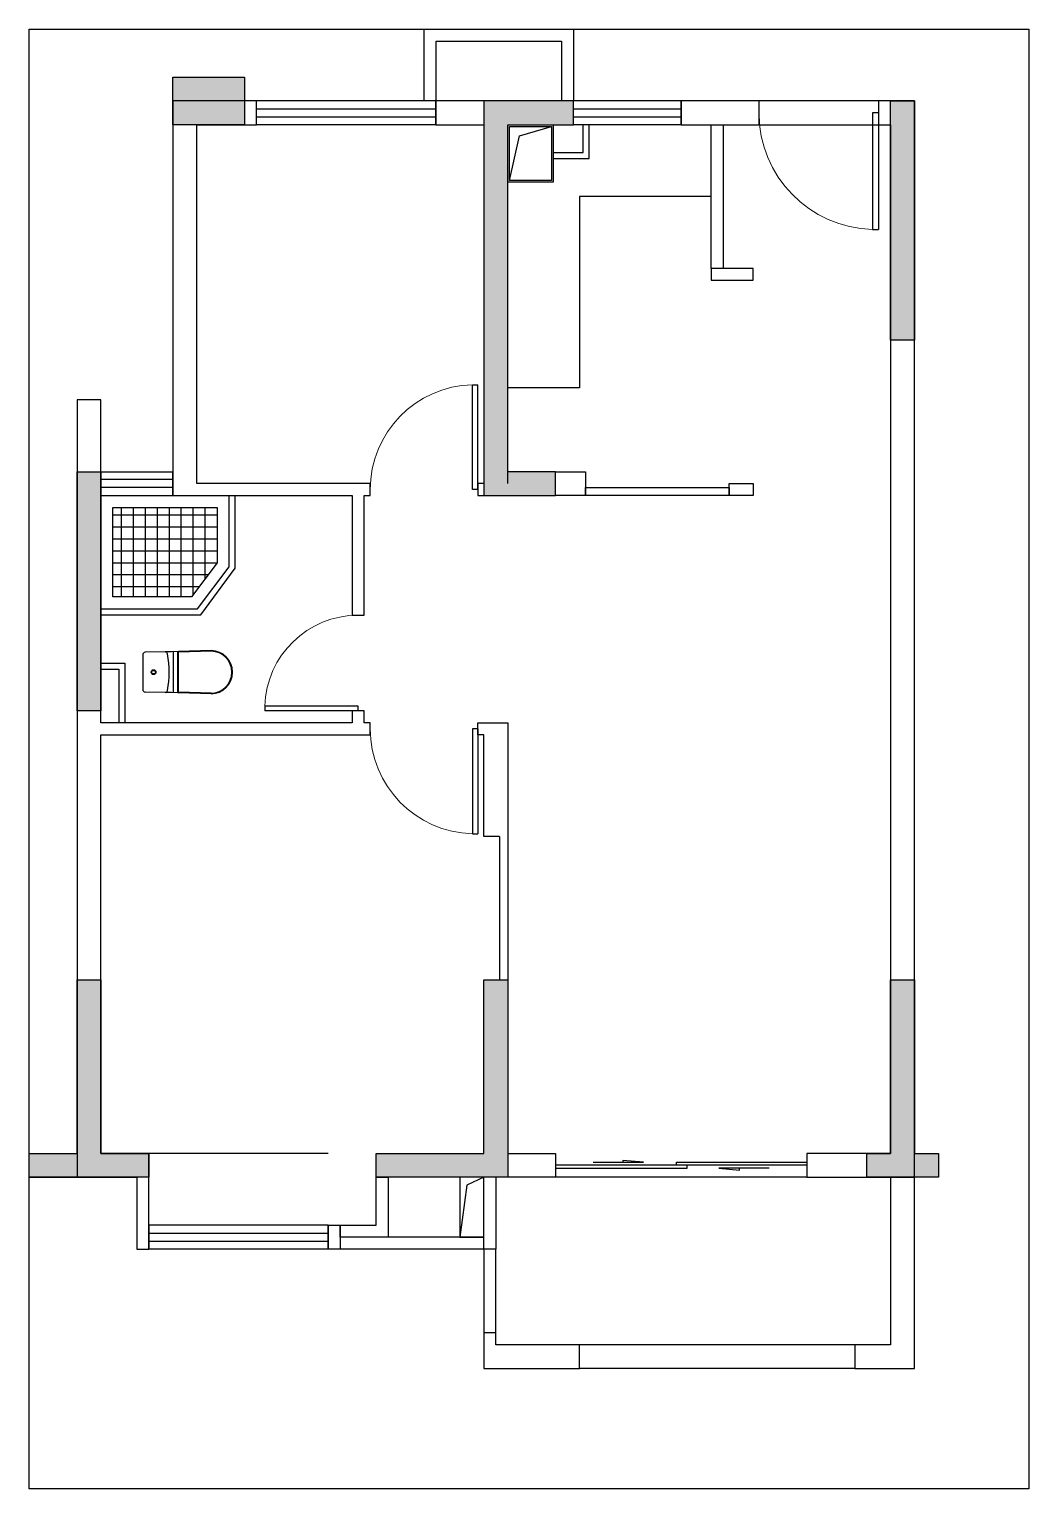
# Model space of a CAD drawing. Header units: millimetres. Extents: x -133666 to 880576, y -269375 to 86941.
# Drawn here: x -27305 to -18950, y -182736 to -170531 of the extents above; entities that cross this region are included whole.
import ezdxf

# ---------------------------------------------------------------- set-up
doc = ezdxf.new("R2010")
doc.units = ezdxf.units.MM
doc.header["$LTSCALE"] = 1000
doc.layers.get('0').update_dxf_attribs({"linetype": 'CONTINUOUS'})
doc.layers.get('Defpoints').update_dxf_attribs({"color": 6, "linetype": 'CONTINUOUS'})
for name, color, linetype in [('A-area', 23, 'CONTINUOUS'), ('A-Lvtry', 5, 'CONTINUOUS'), ('A-洞口', 105, 'CONTINUOUS'), ('A-烟气道', 105, 'CONTINUOUS'), ('A-看线', 105, 'CONTINUOUS'), ('AE-FLOR', 151, 'CONTINUOUS'), ('PUB_HATCH', 8, 'CONTINUOUS'), ('PUB_TEXT', 7, 'CONTINUOUS'), ('WALL', 2, 'CONTINUOUS'), ('WINDOW', 4, 'CONTINUOUS'), ('剪力墙', 6, 'CONTINUOUS'), ('栏杆', 142, 'CONTINUOUS')]:
    doc.layers.add(name, color=color, linetype=linetype)

# ---------------------------------------------------------------- blocks, each defined once
blk = doc.blocks.new('A3ktsjw')
at = {"layer": '栏杆'}
for points in [[(-26114, 169535), (-26114, 170135), (-24864, 170135), (-24864, 169535)], [(-26014, 169535), (-26014, 170035), (-24964, 170035), (-24964, 169535)]]:
    blk.add_lwpolyline(points, dxfattribs=at)
blk = doc.blocks.new('$DorLib2D$00000131')
at = {"color": 0, "linetype": 'Continuous'}
for p, q in [((0.15, 0.125), (0.2319, 0.1973)), ((0.2319, 0.1973), (0.2319, 0.125)), ((-0.5, 0.125), (-0.5, 0)), ((0.0192, 0.125), (-0.5, 0.125)), ((0.0192, 0), (0.0192, 0.125)), ((0.35, 0.125), (0.15, 0.125)), ((-0.5, 0), (0.0192, 0)), ((-0.024, 0), (0.5, 0)), ((-0.024, -0.125), (-0.024, 0)), ((0.5, 0), (0.5, -0.125)), ((-0.35, -0.125), (-0.15, -0.125)), ((-0.2319, -0.1973), (-0.2319, -0.125)), ((-0.15, -0.125), (-0.2319, -0.1973)), ((0.5, -0.125), (-0.024, -0.125))]:
    blk.add_line(p, q, dxfattribs=at)
blk = doc.blocks.new('$TCHSYS$WIN2D')
for p, q in [((-0.5, 0.5), (0.5, 0.5)), ((-0.5, 0.5), (-0.5, -0.5)), ((0.5, 0.5), (0.5, -0.5)), ((0.5, 0.1667), (-0.5, 0.1667)), ((0.5, -0.1667), (-0.5, -0.1667)), ((-0.5, -0.5), (0.5, -0.5))]:
    blk.add_line(p, q)
blk = doc.blocks.new('$DorLib2D$00000001')
for p, q in [((0.45, 0.975), (0.5, 0.975)), ((0.45, 0), (0.45, 0.975)), ((0.5, 0), (0.5, 0.975)), ((0.5, 0), (0.45, 0))]:
    blk.add_line(p, q)
at = {"lineweight": 13}
blk.add_arc((0.475, 0), 0.975, 91.4693, 180, dxfattribs=at)
blk = doc.blocks.new('A$C2EEA3612')
at = {"linetype": 'Continuous'}
for p, q in [((-180, 570), (-173, 300)), ((-175, 570), (-168, 300)), ((175, 570), (168, 300)), ((180, 570), (173, 300)), ((-173, 300), (-171, 240)), ((-172, 255), (172, 255)), ((-163, 295), (163, 295)), ((-163, 290), (163, 290)), ((173, 300), (171, 240)), ((-171, 240), (-169, 187)), ((-169, 187), (-166, 19)), ((169, 187), (166, 19)), ((171, 240), (169, 187)), ((-146, 0), (146, 0))]:
    blk.add_line(p, q, dxfattribs=at)
for radius in [20, 15]:
    blk.add_circle((0, 90), radius, dxfattribs=at)
for centre, radius, start, end in [((0, 570), 180, 0, 180), ((0, 570), 175, 0, 180), ((-163, 300), 10, 181.7534, 270), ((-163, 300), 5, 181.7534, 270), ((163, 300), 5, 270, 358.2466), ((163, 300), 10, 270, 358.2466), ((-149, 187), 20, 99.8557, 181.7534), ((0, -673), 893, 80.1443, 99.8557), ((149, 187), 20, 358.2466, 80.1443), ((-146, 20), 20, 181.7534, 270), ((146, 20), 20, 270, 358.2466)]:
    blk.add_arc(centre, radius, start, end, dxfattribs=at)
blk = doc.blocks.new('g3wr')
at = {"color": 251}
blk.add_wipeout([(92376, 176270), (92376, 176416), (92376, 176562), (92382, 176575), (92396, 176582), (92459, 176583), (92576, 176581), (92666, 176589), (92736, 176588), (92946, 176596), (92946, 176591), (93057, 176558), (93057, 176558), (93126, 176416), (93076, 176298), (92946, 176236), (92831, 176244), (92676, 176243), (92576, 176251), (92396, 176250)], dxfattribs=at)
at = {"xscale": -1, "rotation": 270}
blk.add_blockref('A$C2EEA3612', (92376, 176416), dxfattribs=at)

msp = doc.modelspace()

# ---------------------------------------------------------------- hatches: boundary and pattern name
at = {"layer": 'PUB_HATCH'}
for points in [[(-26104.8, -170931.2), (-25504.8, -170931.2), (-25504.8, -171331.2), (-26104.8, -171331.2)], [(-22904.8, -174231.2), (-23304.8, -174231.2), (-23304.8, -171331.2), (-22754.8, -171331.2), (-22754.8, -171131.2), (-23504.8, -171131.2), (-23504.8, -174431.2), (-23304.8, -174431.2), (-22904.8, -174431.2)], [(-20104.8, -171131.2), (-19904.8, -171131.2), (-19904.8, -173131.2), (-20104.8, -173131.2), (-20104.8, -171331.2)], [(-26904.8, -174231.2), (-26704.8, -174231.2), (-26704.8, -176231.2), (-26904.8, -176231.2), (-26904.8, -174431.2)], [(-27304.8, -180131.2), (-27304.8, -179931.2), (-26904.8, -179931.2), (-26904.8, -178481.2), (-26704.8, -178481.2), (-26704.8, -179931.2), (-26304.8, -179931.2), (-26304.8, -180131.2)], [(-23504.8, -179931.2), (-23504.8, -178481.2), (-23304.8, -178481.2), (-23304.8, -180131.2), (-24404.8, -180131.2), (-24404.8, -179931.2)], [(-20304.8, -180131.2), (-20304.8, -179931.2), (-20104.8, -179931.2), (-20104.8, -178481.2), (-19904.8, -178481.2), (-19904.8, -179931.2), (-19704.8, -179931.2), (-19704.8, -180131.2)]]:
    msp.add_hatch(color=256, dxfattribs=at).paths.add_polyline_path(points)
at = {"layer": 'PUB_TEXT'}
h = msp.add_hatch(dxfattribs=at)
h.set_pattern_fill('_USER', color=250, scale=100, double=1, pattern_type=0)
h.set_pattern_definition([(0, (-25733.32, -174992.39), (0, 100), []), (90, (-25733.32, -174992.39), (-100, 6e-15), [])])
h.paths.add_polyline_path([(-25733.3, -174531.2), (-25733.3, -174992.4), (-25948, -175279), (-26604.8, -175279), (-26604.8, -174531.2)])

# ---------------------------------------------------------------- linework, layer by layer
at = {"layer": 'A-Lvtry', "ltscale": 3}
msp.add_line((-22704.7, -173531.2), (-23304.8, -173531.2), dxfattribs=at)
for points in [[(-21604.8, -171931.2), (-22704.7, -171931.2), (-22704.7, -173531.2), (-22704.7, -173531.2)], [(-26704.8, -175429), (-25869.2, -175429), (-25583.3, -175039.2), (-25583.3, -174431.2)], [(-26704.8, -175379), (-25897.9, -175379), (-25633.3, -175025.7), (-25633.3, -174431.2)]]:
    msp.add_lwpolyline(points, dxfattribs=at)
at = {"layer": 'A-洞口'}
msp.add_lwpolyline([(-23704.8, -180131.2), (-23704.8, -180631.2), (-23504.8, -180631.2), (-23504.8, -180131.2)], close=True, dxfattribs=at)
msp.add_lwpolyline([(-23504.8, -180131.2), (-23647.7, -180197.1), (-23704.8, -180631.2)], dxfattribs=at)
at = {"layer": 'A-烟气道'}
for points in [[(-23304.8, -171331.2), (-22924.8, -171331.2), (-22924.8, -171811.2), (-23304.8, -171811.2)], [(-23289.8, -171346.2), (-22939.8, -171346.2), (-22939.8, -171796.2), (-23289.8, -171796.2)]]:
    msp.add_lwpolyline(points, close=True, dxfattribs=at)
msp.add_lwpolyline([(-23289.8, -171796.2), (-23206.9, -171423.4), (-22939.8, -171346.2)], dxfattribs=at)
at = {"layer": 'A-看线'}
msp.add_lwpolyline([(-24804.8, -179931.2), (-26304.8, -179931.2)], dxfattribs=at)
at = {"layer": 'AE-FLOR'}
for points in [[(-23504.8, -180731.2), (-23504.8, -181431.2)], [(-23404.8, -181431.2), (-23404.8, -180731.2)], [(-20404.8, -181531.2), (-22704.8, -181531.2)], [(-20404.8, -181731.2), (-22704.8, -181731.2)]]:
    msp.add_lwpolyline(points, dxfattribs=at)
at = {"layer": 'PUB_TEXT', "color": 250}
msp.add_lwpolyline([(-25733.3, -174531.2), (-25733.3, -174992.4), (-25948, -175279), (-26604.8, -175279), (-26604.8, -174531.2)], close=True, dxfattribs=at)
at = {"layer": 'WALL'}
for p, q in [((-21204.8, -171331.2), (-20204.8, -171331.2)), ((-23374.8, -177281.2), (-23374.8, -178481.2)), ((-23304.8, -177281.2), (-23304.8, -178481.2))]:
    msp.add_line(p, q, dxfattribs=at)
for points in [[(-25904.8, -174331.2), (-25904.8, -171331.2), (-25404.8, -171331.2), (-25404.8, -171131.2), (-26104.8, -171131.2), (-26104.8, -174431.2), (-24604.8, -174431.2), (-24604.8, -175431.2), (-24504.8, -175431.2), (-24504.8, -174431.2), (-24454.8, -174431.2), (-24454.8, -174331.2)], [(-21204.8, -171331.2), (-21204.8, -171131.2), (-21854.7, -171131.2), (-21854.7, -171131.2), (-21854.7, -171331.2)], [(-19904.8, -180031.2), (-19904.8, -171131.2), (-20204.8, -171131.2), (-20204.8, -171331.2), (-20104.8, -171331.2), (-20104.8, -179931.2), (-20804.8, -179931.2), (-20804.8, -180131.2), (-20104.8, -180131.2), (-20104.8, -181531.2), (-20404.8, -181531.2), (-20404.8, -181731.2), (-19904.8, -181731.2)], [(-21604.8, -171331.2), (-21504.8, -171331.2), (-21504.8, -172531.2), (-21604.8, -172531.2)], [(-21604.8, -172531.2), (-21604.8, -172631.2), (-21254.8, -172631.2), (-21254.8, -172531.2)], [(-22904.8, -174231.2), (-22654.8, -174231.2), (-22654.8, -174431.2), (-22904.8, -174431.2)], [(-24704.8, -180531.2), (-24404.8, -180531.2), (-24404.8, -180131.2), (-24304.8, -180131.2), (-24304.8, -180631.2), (-24704.8, -180631.2)], [(-24804.8, -180531.2), (-24704.8, -180531.2), (-24704.8, -180731.2), (-24804.8, -180731.2)], [(-23404.8, -181531.2), (-23404.8, -181431.2), (-23504.8, -181431.2), (-23504.8, -181731.2), (-22704.8, -181731.2), (-22704.8, -181531.2)]]:
    msp.add_lwpolyline(points, close=True, dxfattribs=at)
for points in [[(-23304.8, -174331.2), (-23304.8, -171331.2), (-22754.7, -171331.2), (-22754.7, -171131.2), (-23404.8, -171131.2), (-23904.8, -171131.2), (-23904.8, -171331.2), (-23504.8, -171331.2), (-23504.8, -174331.2), (-23554.8, -174331.2), (-23554.8, -174431.2), (-23404.8, -174431.2)], [(-22924.8, -171611.2), (-22624.8, -171611.2), (-22624.8, -171331.2)], [(-22924.8, -171561.2), (-22674.8, -171561.2), (-22674.8, -171331.2)], [(-26304.8, -180531.2), (-26304.8, -179931.2), (-26704.8, -179931.2), (-26704.8, -176431.2), (-24454.8, -176431.2), (-24454.8, -176331.2), (-24504.8, -176331.2), (-24504.8, -176231.2), (-24604.8, -176231.2), (-24604.8, -176331.2), (-26704.8, -176331.2), (-26704.8, -173631.2), (-26904.8, -173631.2), (-26904.8, -180131.2), (-26404.8, -180131.2), (-26404.8, -180731.2), (-26304.8, -180731.2), (-26304.8, -180531.2)], [(-26704.8, -175831.2), (-26504.8, -175831.2), (-26504.8, -176331.2)], [(-26704.8, -175881.2), (-26554.8, -175881.2), (-26554.8, -176331.2)], [(-23504.8, -177281.2), (-23504.8, -176431.2), (-23554.8, -176431.2), (-23554.8, -176331.2), (-23304.8, -176331.2), (-23304.8, -177281.2)], [(-23374.8, -177281.2), (-23504.8, -177281.2), (-23504.8, -177281.2)], [(-23304.8, -178481.2), (-23304.8, -179931.2), (-22904.8, -179931.2), (-22904.8, -180131.2), (-23404.8, -180131.2), (-23404.8, -180731.2), (-23504.8, -180731.2), (-23504.8, -180131.2), (-24404.8, -180131.2), (-24404.8, -180131.2), (-24404.8, -179931.2), (-24404.8, -179931.2), (-24404.8, -179931.2), (-23504.8, -179931.2), (-23504.8, -178481.2)], [(-23504.8, -178481.2), (-23374.8, -178481.2)]]:
    msp.add_lwpolyline(points, dxfattribs=at)
at = {"layer": 'WALL', "elevation": 0}
msp.add_lwpolyline([(-21454.8, -174331.2), (-21254.8, -174331.2), (-21254.8, -174431.2), (-21454.8, -174431.2)], close=True, dxfattribs=at)
at = {"layer": 'WINDOW'}
for p, q in [((-20204.8, -171131.2, 0), (-21204.8, -171131.2, 0)), ((-20804.8, -180131.2), (-22904.8, -180131.2))]:
    msp.add_line(p, q, dxfattribs=at)
msp.add_lwpolyline([(-22654.8, -174364.6), (-21454.8, -174364.6), (-21454.8, -174431.2), (-22654.8, -174431.2)], close=True, dxfattribs=at)
at = {"layer": '剪力墙', "elevation": 0}
for points in [[(-26104.8, -170931.2), (-25504.8, -170931.2), (-25504.8, -171331.2), (-26104.8, -171331.2)], [(-22904.8, -174231.2), (-23304.8, -174231.2), (-23304.8, -171331.2), (-22754.8, -171331.2), (-22754.8, -171131.2), (-23504.8, -171131.2), (-23504.8, -174431.2), (-23304.8, -174431.2), (-22904.8, -174431.2)], [(-20104.8, -171131.2), (-19904.8, -171131.2), (-19904.8, -173131.2), (-20104.8, -173131.2), (-20104.8, -171331.2)], [(-26904.8, -174231.2), (-26704.8, -174231.2), (-26704.8, -176231.2), (-26904.8, -176231.2), (-26904.8, -174431.2)], [(-23504.8, -179931.2), (-23504.8, -178481.2), (-23304.8, -178481.2), (-23304.8, -180131.2), (-24404.8, -180131.2), (-24404.8, -179931.2)]]:
    msp.add_lwpolyline(points, close=True, dxfattribs=at)
for points in [[(-25904.8, -171331.2), (-25904.8, -171331.2)], [(-20104.8, -171331.2), (-20104.8, -171331.2)], [(-26904.8, -174431.2), (-26904.8, -174431.2)], [(-27304.8, -180131.2), (-27304.8, -179931.2), (-26904.8, -179931.2), (-26904.8, -178481.2), (-26704.8, -178481.2), (-26704.8, -179931.2), (-26304.8, -179931.2), (-26304.8, -180131.2), (-27304.8, -180131.2), (-26704.8, -180131.2)], [(-20304.8, -180131.2), (-20304.8, -179931.2), (-20104.8, -179931.2), (-20104.8, -178481.2), (-19904.8, -178481.2), (-19904.8, -179931.2), (-19704.8, -179931.2), (-19704.8, -180131.2), (-20304.8, -180131.2), (-19904.8, -180131.2)], [(-23304.8, -179931.2), (-23304.8, -179931.2)]]:
    msp.add_lwpolyline(points, dxfattribs=at)
at = {"layer": '栏杆'}
for points in [[(-23504.8, -180631.2), (-24704.8, -180631.2)], [(-23504.8, -180731.2), (-24704.8, -180731.2)]]:
    msp.add_lwpolyline(points, dxfattribs=at)

# ---------------------------------------------------------------- block references
at = {"layer": 'A-area'}
msp.add_blockref('A3ktsjw', (2109.6, -340666), dxfattribs=at)
at = {"layer": 'WINDOW'}
for name, p, xscale, yscale, zscale, rotation in [('$TCHSYS$WIN2D', (-24654.8, -171231.2), 1500, 200, 1500, 180), ('$TCHSYS$WIN2D', (-22304.7, -171231.2), 900, 200, 900, 180), ('$DorLib2D$00000001', (-20704.8, -171231.2), -1000, 1000, -1000, 180), ('$TCHSYS$WIN2D', (-26404.8, -174331.2), -600, 200, -600, 180), ('$DorLib2D$00000001', (-24554.8, -175831.2), -800, 800, 800, 90), ('$DorLib2D$00000001', (-24004.8, -176381.2), -900, 900, -900, 180)]:
    msp.add_blockref(name, p, dxfattribs=dict(at, xscale=xscale, yscale=yscale, zscale=zscale, rotation=rotation))
for name, p, xscale, yscale, zscale in [('$DorLib2D$00000001', (-24004.8, -174381.2), 900, 900, -900), ('$DorLib2D$00000131', (-21854.8, -180031.2), -2100, 200, 2100), ('$TCHSYS$WIN2D', (-25554.8, -180631.2), -1500, 200, 1500)]:
    msp.add_blockref(name, p, dxfattribs=dict(at, xscale=xscale, yscale=yscale, zscale=zscale))

# ---------------------------------------------------------------- next in the draw order: block references
at = {"layer": 'A-Lvtry', "ltscale": 3, "extrusion": (0, 0, -1), "zscale": -1, "rotation": 180}
msp.add_blockref('g3wr', (118731.2, 508.3), dxfattribs=at)

# ---------------------------------------------------------------- next in the draw order: linework, layer by layer
at = {"layer": 'Defpoints'}
msp.add_lwpolyline([(-27304.8, -182736.2), (-27304.8, -170531.2), (-18949.8, -170531.2), (-18949.8, -182736.2)], close=True, dxfattribs=at)

doc.saveas('drawing.dxf')
